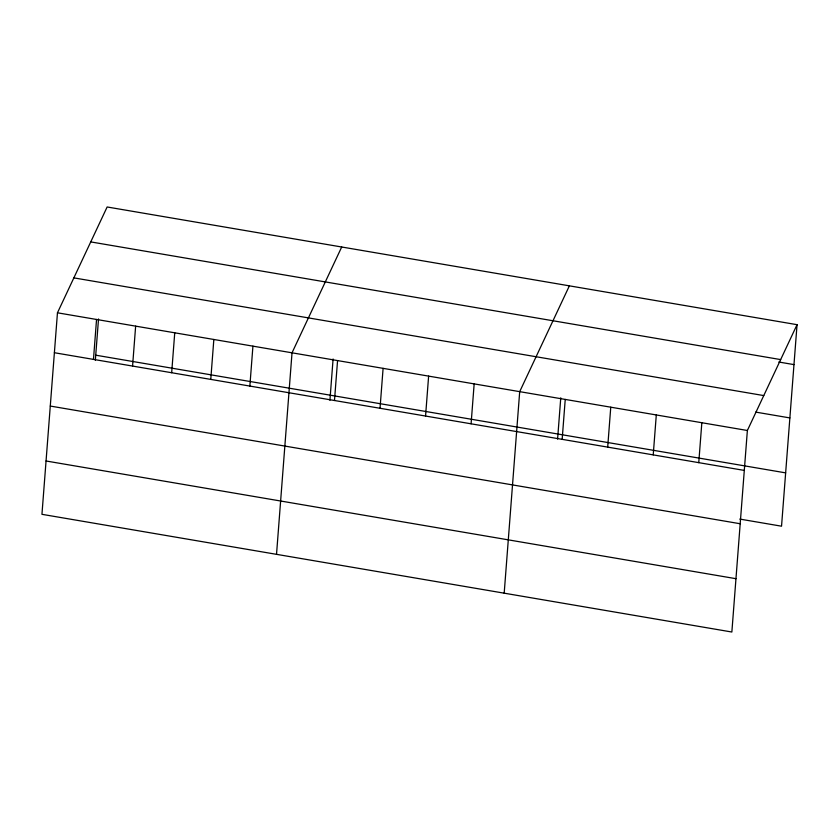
<?xml version="1.0" encoding="UTF-8"?>
<svg xmlns="http://www.w3.org/2000/svg" width="839" height="839" viewBox="0 0 839 839"><rect width="100%" height="100%" fill="white"/><g stroke="black" fill="none" stroke-linecap="round" stroke-linejoin="round"><path stroke-width="1.26" d="M57.461 312.8L41.95 514.317L731.86 632.019L747.371 430.491L797.05 324.683L107.14 206.981L57.461 312.8L747.371 430.491M93.475 359.396L96.548 319.47M95.342 360.256L98.52 318.967M132.572 366.066L135.645 326.14M171.67 372.726L174.743 332.81M210.767 379.396L213.84 339.48M249.854 386.066L252.927 346.14M276.524 554.338L292.024 352.81L341.704 247.002M329.916 400.276L333.093 358.977M334.488 400.507L337.561 360.581M380.025 408.278L383.098 368.352M425.562 416.039L428.624 376.113M471.088 423.81L474.161 383.884M504.187 593.183L519.698 391.656L569.377 285.837M557.589 439.112L560.767 397.822M562.161 439.342L565.234 399.427M607.698 447.114L610.761 407.188M653.224 454.885L656.297 414.959M698.761 462.656L701.834 422.73M797.05 324.683L781.539 526.2L739.799 519.079M90.748 241.905L780.658 359.595M778.802 362.018L793.977 364.608M73.853 277.877L763.763 395.578M755.719 412.106L789.877 417.927M95.74 355.18L785.65 472.871M54.388 352.726L744.298 470.417M50.277 406.055L740.197 523.746M46.051 460.989L735.96 578.69"/></g></svg>
